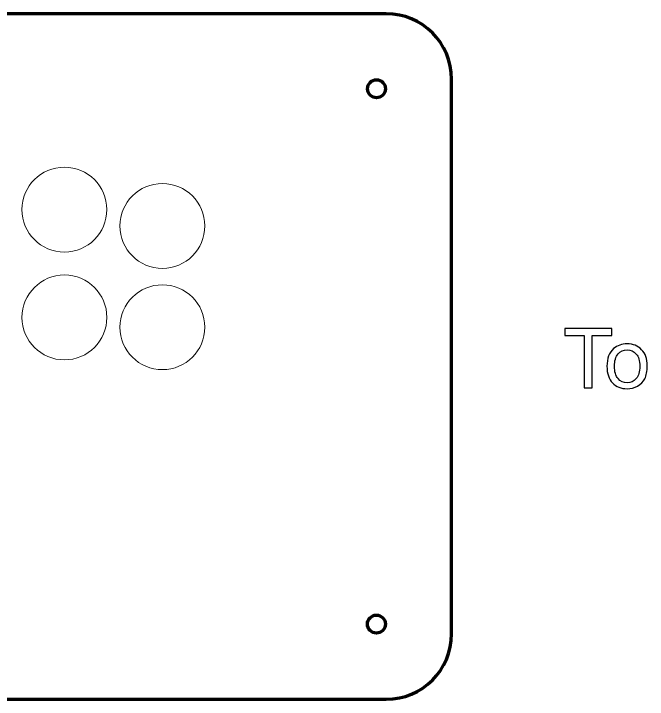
# Model space of a CAD drawing. Header units: millimetres. Extents: x 198 to 2323, y -968 to 148.
# Drawn here: x 1254.8 to 1448.8, y -791.9 to -581.9 of the extents above; entities that cross this region are included whole.
import ezdxf

# ---------------------------------------------------------------- set-up
doc = ezdxf.new("R2010")
doc.units = ezdxf.units.MM
doc.header["$MEASUREMENT"] = 0
doc.layers.add('Layer 1', color=7, linetype='Continuous')

msp = doc.modelspace()

# ---------------------------------------------------------------- linework, layer by layer
at = {"layer": 'Layer 1', "color": 250, "lineweight": 70}
for centre in [(1365.9137, -604.8634), (1365.8937, -768.8534)]:
    msp.add_ellipse(centre, major_axis=(0, 2.75), ratio=1, dxfattribs=at)
at = {"layer": 'Layer 1', "color": 250, "lineweight": 18}
for centre in [(1270.3286, -641.8863), (1300.3287, -646.8864), (1270.3412, -674.9114), (1300.3412, -677.9113)]:
    msp.add_ellipse(centre, major_axis=(0, 13.0001), ratio=0.99999231, dxfattribs=at)
at = {"layer": 'Layer 1', "color": 250, "lineweight": 70}
msp.add_open_spline([(1048.8961, -581.8789), (1048.8961, -581.8789), (1368.8961, -581.8789), (1368.8961, -581.8789), (1379.8961, -581.8789), (1388.8961, -590.8789), (1388.8961, -601.8788), (1388.8961, -601.8788), (1388.8961, -771.879), (1388.8961, -771.879), (1388.8961, -782.8789), (1379.8961, -791.8789), (1368.8961, -791.8789), (1368.8961, -791.8789), (1048.8961, -791.8789), (1048.8961, -791.8789), (1037.8962, -791.8789), (1028.8961, -782.8789), (1028.8961, -771.879), (1028.8961, -771.879), (1028.8961, -601.8788), (1028.8961, -601.8788), (1028.8961, -590.8789), (1037.8962, -581.8789), (1048.8961, -581.8789)], degree=3, knots=[0, 0, 0, 0, 0.125, 0.125, 0.125, 0.25, 0.25, 0.25, 0.375, 0.375, 0.375, 0.5, 0.5, 0.5, 0.625, 0.625, 0.625, 0.75, 0.75, 0.75, 0.875, 0.875, 0.875, 1, 1, 1, 1], dxfattribs=at)
at = {"layer": 'Layer 1', "color": 250}
for points, knots in [([(1429.5414, -696.4707), (1429.5414, -696.4707), (1429.5414, -680.4179), (1429.5414, -680.4179), (1429.5414, -680.4179), (1423.547, -680.4179), (1423.547, -680.4179), (1423.547, -680.4179), (1423.547, -678.2843), (1423.547, -678.2843), (1423.547, -678.2843), (1437.9488, -678.2843), (1437.9488, -678.2843), (1437.9488, -678.2843), (1437.9488, -680.4179), (1437.9488, -680.4179), (1437.9488, -680.4179), (1431.9544, -680.4179), (1431.9544, -680.4179), (1431.9544, -680.4179), (1431.9544, -696.4707), (1431.9544, -696.4707), (1431.9544, -696.4707), (1429.5414, -696.4707), (1429.5414, -696.4707)], [0, 0, 0, 0, 0.125, 0.125, 0.125, 0.25, 0.25, 0.25, 0.375, 0.375, 0.375, 0.5, 0.5, 0.5, 0.625, 0.625, 0.625, 0.75, 0.75, 0.75, 0.875, 0.875, 0.875, 1, 1, 1, 1]), ([(1436.501, -689.8794), (1436.501, -687.4452), (1437.1783, -685.6418), (1438.5372, -684.4692), (1439.6675, -683.4955), (1441.0518, -683.0087), (1442.6817, -683.0087), (1444.4893, -683.0087), (1445.971, -683.6014), (1447.1224, -684.7867), (1448.2697, -685.9678), (1448.8454, -687.6061), (1448.8454, -689.6931), (1448.8454, -691.3865), (1448.5914, -692.7157), (1448.0834, -693.6852), (1447.5754, -694.6546), (1446.8346, -695.4081), (1445.8609, -695.9458), (1444.8915, -696.4834), (1443.8289, -696.7501), (1442.6817, -696.7501), (1440.8359, -696.7501), (1439.3458, -696.1617), (1438.207, -694.9806), (1437.0683, -693.7995), (1436.501, -692.0977), (1436.501, -689.8794)], [0, 0, 0, 0, 0.11111111, 0.11111111, 0.11111111, 0.22222222, 0.22222222, 0.22222222, 0.33333333, 0.33333333, 0.33333333, 0.44444444, 0.44444444, 0.44444444, 0.55555556, 0.55555556, 0.55555556, 0.66666667, 0.66666667, 0.66666667, 0.77777778, 0.77777778, 0.77777778, 0.88888889, 0.88888889, 0.88888889, 1, 1, 1, 1]), ([(1438.787, -689.8836), (1438.787, -691.5685), (1439.1553, -692.83), (1439.8919, -693.664), (1440.6327, -694.5022), (1441.5598, -694.9213), (1442.6817, -694.9213), (1443.7908, -694.9213), (1444.7137, -694.5022), (1445.4545, -693.6598), (1446.1911, -692.8173), (1446.5594, -691.5346), (1446.5594, -689.8117), (1446.5594, -688.1861), (1446.1869, -686.9542), (1445.446, -686.1202), (1444.7052, -685.282), (1443.7823, -684.8629), (1442.6817, -684.8629), (1441.5598, -684.8629), (1440.6327, -685.2778), (1439.8919, -686.1117), (1439.1553, -686.9457), (1438.787, -688.203), (1438.787, -689.8836)], [0, 0, 0, 0, 0.125, 0.125, 0.125, 0.25, 0.25, 0.25, 0.375, 0.375, 0.375, 0.5, 0.5, 0.5, 0.625, 0.625, 0.625, 0.75, 0.75, 0.75, 0.875, 0.875, 0.875, 1, 1, 1, 1])]:
    msp.add_open_spline(points, degree=3, knots=knots, dxfattribs=at)

doc.saveas('drawing.dxf')
